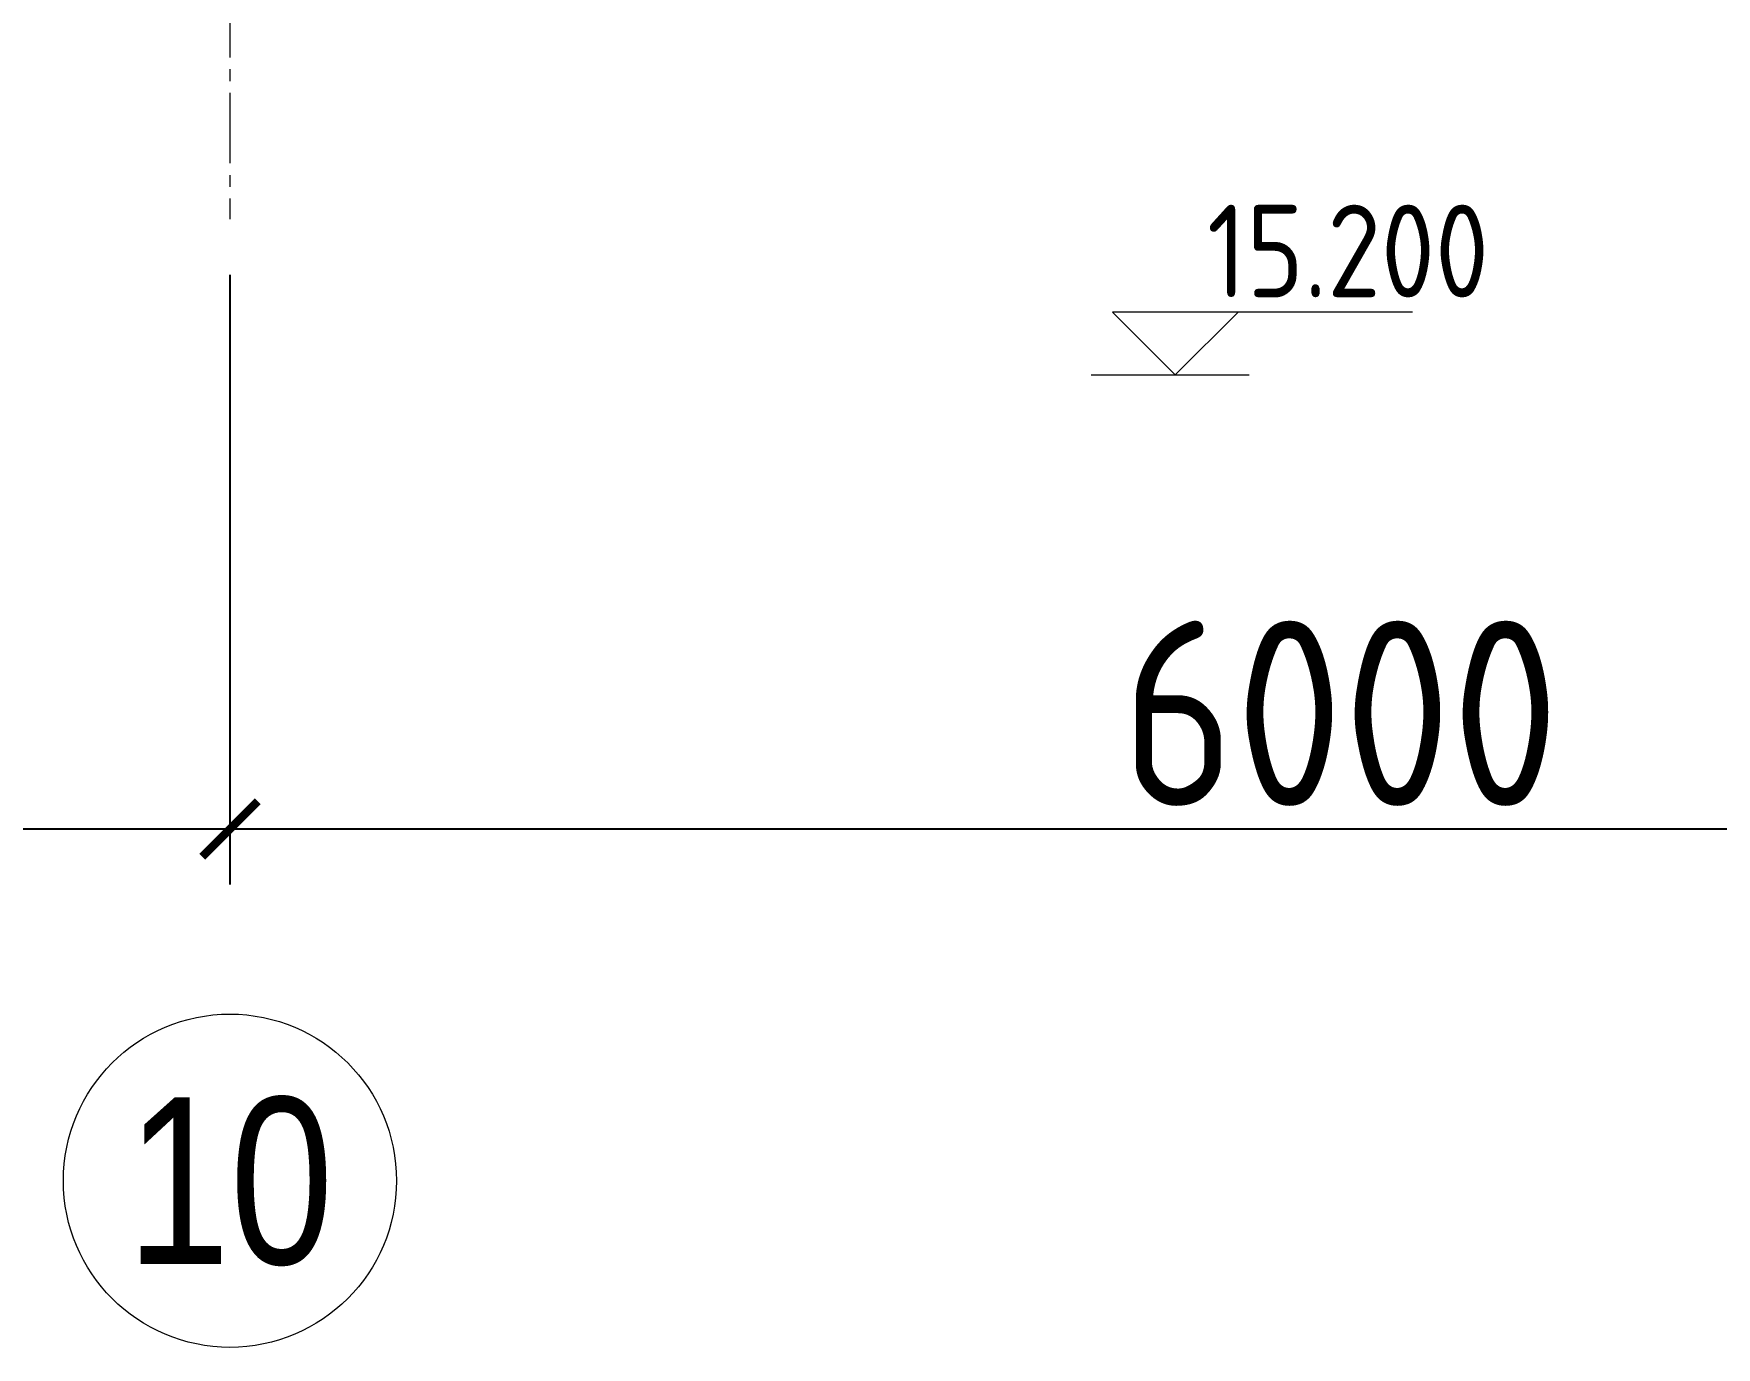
# Model space of a CAD drawing. Header units: millimetres. Extents: x 163705 to 1616509, y 81827 to 302547.
# Drawn here: x 1270405 to 1274951, y 138113 to 141661 of the extents above; entities that cross this region are included whole.
import ezdxf
from ezdxf.enums import TextEntityAlignment as Align

# ---------------------------------------------------------------- set-up
doc = ezdxf.new("R2010")
doc.units = ezdxf.units.MM
doc.header["$LTSCALE"] = 10
doc.linetypes.add('CENTER2', pattern=[28.575, 19.05, -3.175, 3.175, -3.175])
for name, color, linetype, lineweight in [('1-中心线', 1, 'CENTER2', 0), ('1-护栏', 4, 'Continuous', 18), ('1-文本', 4, 'Continuous', 0), ('1-标注', 3, 'Continuous', 0)]:
    doc.layers.add(name, color=color, linetype=linetype, lineweight=lineweight)
doc.styles.add('ARIAL', font='arial.ttf', dxfattribs={"width": 0.7})
doc.styles.add('HZ', font='gbenor.shx', dxfattribs={"bigfont": 'gbcbig.shx'})
doc.dimstyles.new('100$0', dxfattribs={"dimscale": 100, "dimtxt": 5, "dimasz": 1.5, "dimexe": 1.5, "dimexo": 0.5, "dimtad": 1, "dimdec": 0, "dimdsep": 46, "dimtxsty": 'HZ', "dimblk": 'ARCHTICK', "dimcen": 2.5, "dimdle": 1, "dimclrd": 256, "dimclre": 256, "dimadec": 0, "dimazin": 0, "dimtfac": 1, "dimtdec": 0, "dimtmove": 0, "dimatfit": 3, "dimfxl": 0, "dimarcsym": 0})

# ---------------------------------------------------------------- blocks, each defined once
blk = doc.blocks.new('_ArchTick')
at = {"const_width": 0.15}
blk.add_lwpolyline([(-0.5, -0.5), (0.5, 0.5)], dxfattribs=at)
blk = doc.blocks.new('*D674')
at = {"layer": '1-标注', "lineweight": -2, "transparency": 16777216}
for p, q in [((1264934.9, 141009.5), (1264934.9, 139362.8)), ((1270934.9, 141009.5), (1270934.9, 139362.8)), ((1264834.9, 139512.8), (1271034.9, 139512.8))]:
    blk.add_line(p, q, dxfattribs=at)
at = {"layer": 'Defpoints', "transparency": 16777216}
for p in [(1264934.9, 141059.5), (1270934.9, 141059.5), (1270934.9, 139512.8)]:
    blk.add_point(p, dxfattribs=at)
at = {"layer": '1-标注', "lineweight": -2, "transparency": 16777216, "xscale": 150, "yscale": 150, "zscale": 150, "rotation": 180}
blk.add_blockref('_ArchTick', (1264934.9, 139512.8), dxfattribs=at)
at = {"layer": '1-标注', "lineweight": -2, "transparency": 16777216, "xscale": 150, "yscale": 150, "zscale": 150}
blk.add_blockref('_ArchTick', (1270934.9, 139512.8), dxfattribs=at)
at = {"layer": '1-标注', "transparency": 16777216, "insert": (1267934.9, 139825.3), "char_height": 500, "attachment_point": 5, "style": 'HZ'}
blk.add_mtext('6000', dxfattribs=at)
blk = doc.blocks.new('*D675')
at = {"layer": '1-标注', "lineweight": -2, "transparency": 16777216}
for p, q in [((1270934.9, 141009.5), (1270934.9, 139362.8)), ((1276934.9, 141009.5), (1276934.9, 139362.8)), ((1270834.9, 139512.8), (1277034.9, 139512.8))]:
    blk.add_line(p, q, dxfattribs=at)
at = {"layer": 'Defpoints', "transparency": 16777216}
for p in [(1270934.9, 141059.5), (1276934.9, 141059.5), (1276934.9, 139512.8)]:
    blk.add_point(p, dxfattribs=at)
at = {"layer": '1-标注', "lineweight": -2, "transparency": 16777216, "xscale": 150, "yscale": 150, "zscale": 150, "rotation": 180}
blk.add_blockref('_ArchTick', (1270934.9, 139512.8), dxfattribs=at)
at = {"layer": '1-标注', "lineweight": -2, "transparency": 16777216, "xscale": 150, "yscale": 150, "zscale": 150}
blk.add_blockref('_ArchTick', (1276934.9, 139512.8), dxfattribs=at)
at = {"layer": '1-标注', "transparency": 16777216, "insert": (1273934.9, 139825.3), "char_height": 500, "attachment_point": 5, "style": 'HZ'}
blk.add_mtext('6000', dxfattribs=at)

msp = doc.modelspace()

# ---------------------------------------------------------------- linework, layer by layer
at = {"layer": '1-中心线'}
msp.add_line((1270934.896, 152359.738), (1270934.896, 141159.499), dxfattribs=at)
at = {"layer": '1-护栏'}
msp.add_circle((1270934.896, 138562.793), 450, dxfattribs=at)
at = {"layer": '1-文本'}
msp.add_line((1273261.703, 140739.147), (1273688.977, 140739.147), dxfattribs=at)
msp.add_lwpolyline([(1274129.713, 140908.852), (1273319.271, 140908.852), (1273488.977, 140739.147), (1273658.682, 140908.852)], dxfattribs=at)

# ---------------------------------------------------------------- texts
at = {"layer": '1-护栏', "style": 'ARIAL', "width": 0.8}
msp.add_text('10', height=450, dxfattribs=at).set_placement((1270934.896, 138562.793), align=Align.MIDDLE_CENTER)
at = {"layer": '1-文本', "style": 'HZ'}
msp.add_text('15.200', height=250, dxfattribs=at).set_placement((1274336.658, 140948.852), align=Align.RIGHT)

# ---------------------------------------------------------------- dimensions: what is measured, and where the dimension line sits
at = {"layer": '1-标注'}
for base, p1, p2, picture, middle in [((1270934.896, 139512.793), (1264934.896, 141059.499), (1270934.896, 141059.499), '*D674', (1267934.896, 139825.293)), ((1276934.896, 139512.793), (1270934.896, 141059.499), (1276934.896, 141059.499), '*D675', (1273934.896, 139825.293))]:
    dim = msp.add_linear_dim(base=base, p1=p1, p2=p2, dimstyle='100$0', override={"dimtol": 0, "dimlim": 0, "dimtdec": 8, "dimtix": 1}, dxfattribs=at)
    dim.commit()
    dim.dimension.update_dxf_attribs({"geometry": picture, "text_midpoint": middle})

doc.saveas('drawing.dxf')
